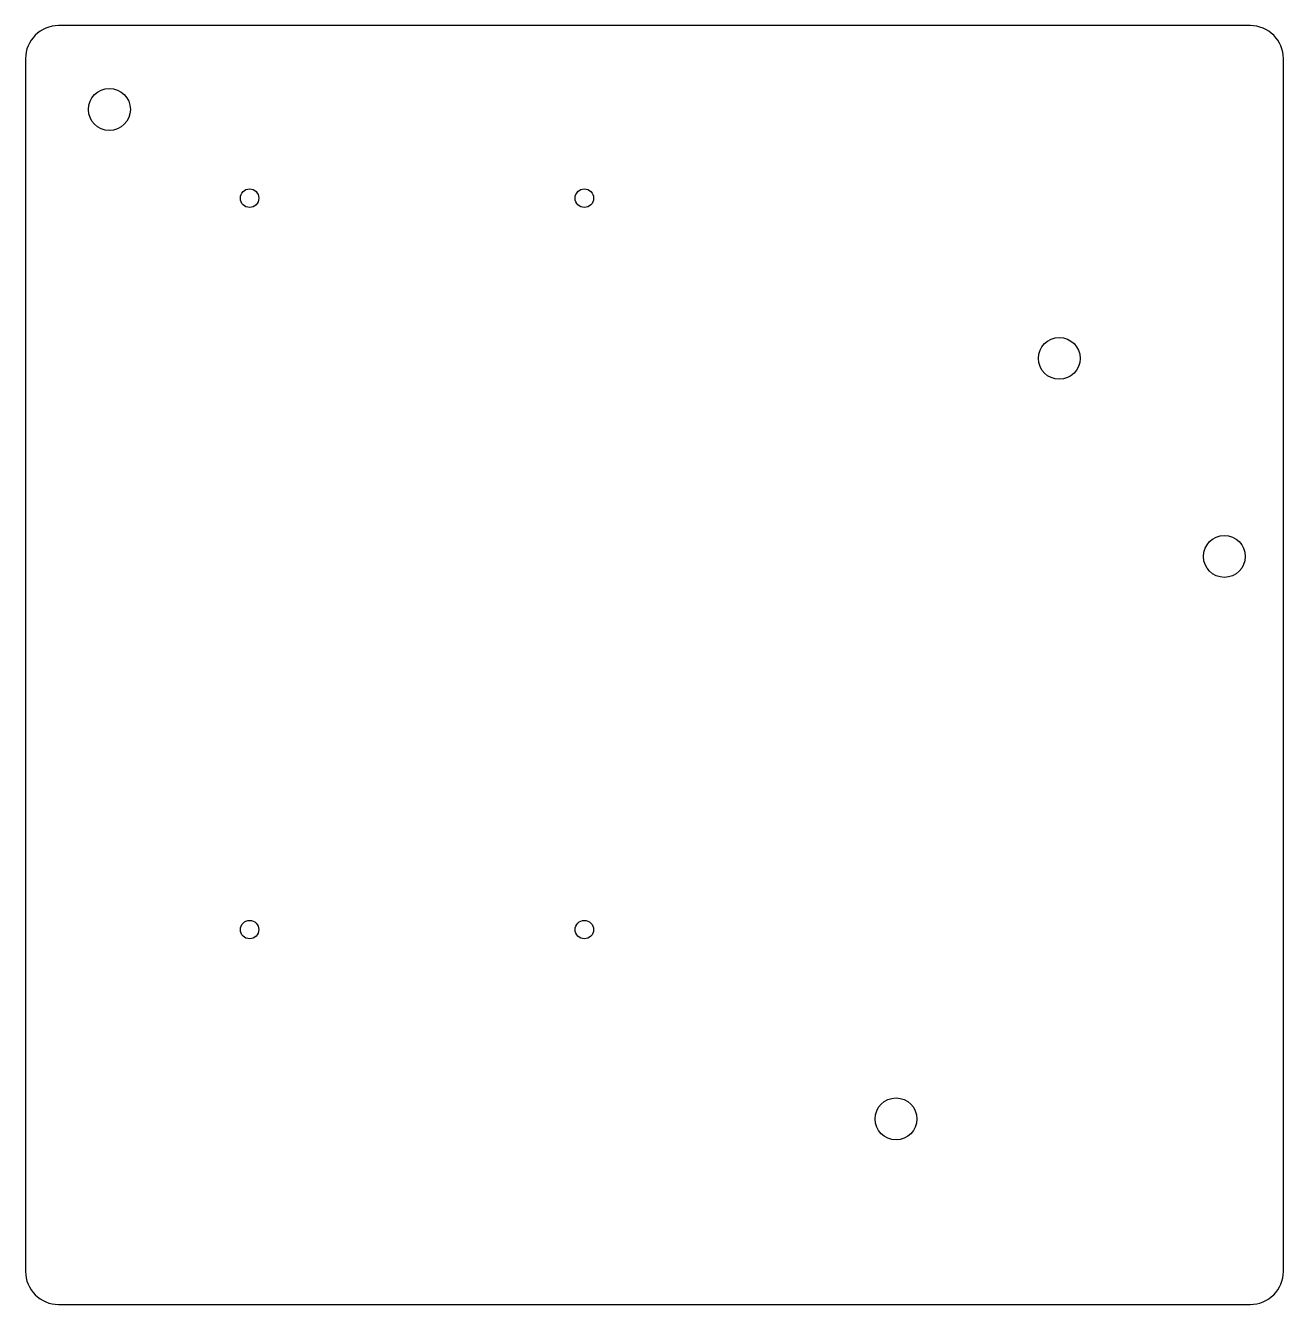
# Model space of a CAD drawing. Header units: millimetres. Extents: x 23 to 214, y -493 to -300.
import ezdxf

# ---------------------------------------------------------------- set-up
doc = ezdxf.new("R2010")
doc.units = ezdxf.units.MM
doc.layers.get('0').update_dxf_attribs({"linetype": 'CONTINUOUS'})

msp = doc.modelspace()

# ---------------------------------------------------------------- linework, layer by layer
msp.add_lwpolyline([(28.44, -299.6, 0.414214), (23.44, -304.6), (23.44, -488.28, 0.414214), (28.44, -493.28), (208.94, -493.28, 0.414214), (213.94, -488.28), (213.94, -304.6, 0.414214), (208.94, -299.6)], format="xyb", close=True)
for centre, radius in [((36.14, -312.3), 3.18), ((57.37, -325.74), 1.4), ((108.07, -325.74), 1.4), ((180, -350), 3.17), ((205, -380), 3.17), ((57.37, -436.51), 1.4), ((108.07, -436.51), 1.4), ((155.27, -465.18), 3.17)]:
    msp.add_circle(centre, radius)

doc.saveas('drawing.dxf')
